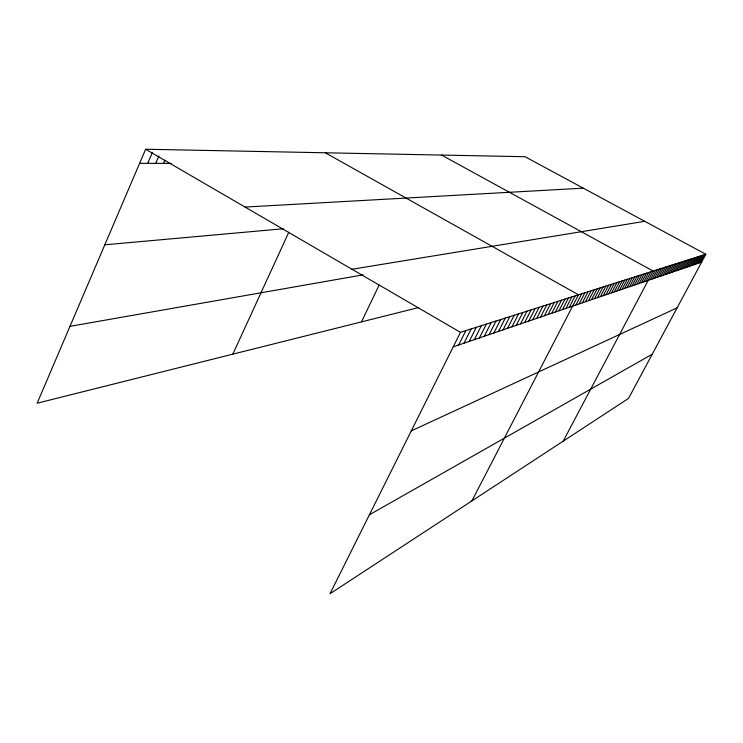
<?xml version="1.0" encoding="UTF-8"?>
<svg xmlns="http://www.w3.org/2000/svg" width="743" height="743" viewBox="0 0 743 743"><rect width="100%" height="100%" fill="white"/><g stroke="black" fill="none" stroke-linecap="round" stroke-linejoin="round"><path stroke-width="1.11" d="M705.85 254.282L460.474 332.335L329.985 593.759L628.522 398.424L705.85 254.282L525.022 156.717L145.628 149.241L37.15 403.217L418.783 307.518M147.736 163.33L152.436 152.38M155.714 163.358L158.909 155.928M163.534 163.376L164.89 160.228M232.819 354.151L288.804 232.243M361.469 321.895L379.125 285.108M458.663 345.003L465.852 330.626M464.004 343.182L471.136 328.945M469.232 341.399L476.3 327.301M474.359 339.653L481.371 325.685M479.374 337.944L486.34 324.106M484.306 336.263L491.207 322.564M489.135 334.61L495.98 321.041M493.872 332.994L500.671 319.555M498.516 331.415L505.259 318.088M503.076 329.855L509.772 316.657M507.553 328.332L514.193 315.246M511.946 326.827L518.54 313.862M516.264 325.36L522.803 312.506M520.499 323.911L526.982 311.178M524.66 322.499L531.096 309.868M528.737 321.106L535.127 308.586M532.759 319.731L539.093 307.323M536.697 318.385L542.994 306.088M540.57 317.066L546.82 304.871M544.378 315.766L550.582 303.673M548.12 314.493L554.287 302.494M551.808 313.23L557.919 301.342M555.42 312.004L561.494 300.2M558.977 310.788L565.005 299.085M562.479 309.59L568.469 297.98M565.925 308.419L571.869 296.903M569.305 307.258L575.212 295.835M471.898 500.903L578.509 294.785L325.295 152.779M575.918 305.011L581.741 293.754M579.15 303.906L584.936 292.742M582.326 302.819L588.066 291.748M585.456 301.751L591.159 290.764M588.53 300.701L594.196 289.798M591.567 299.67L597.196 288.841M594.549 298.649L600.14 287.903M597.493 297.646L603.047 286.984M600.39 296.661L605.907 286.074M603.242 295.686L608.721 285.173M606.056 294.73L611.498 284.29M608.823 293.782L614.238 283.427M611.554 292.853L616.931 282.563M614.238 291.934L619.588 281.718M616.894 291.033L622.207 280.891M619.504 290.141L624.789 280.065M622.086 289.259L627.333 279.257M624.622 288.395L629.841 278.458M627.129 287.541L632.312 277.668M629.6 286.696L634.754 276.898M632.042 285.86L637.16 276.127M634.438 285.043L639.537 275.374M636.816 284.235L641.878 274.631M639.156 283.436L644.181 273.898M641.46 282.646L646.456 273.173M643.735 281.876L648.704 272.458M645.983 281.105L650.924 271.752M563.213 441.156L653.116 271.056L441.556 155.073M650.376 279.609L655.261 270.368M652.53 278.876L657.388 269.7M654.648 278.151L659.478 269.031M656.747 277.436L661.549 268.372M658.818 276.73L663.592 267.721M660.852 276.034L665.607 267.081M662.877 275.347L667.595 266.449M664.864 274.669L669.564 265.827M666.833 273.991L671.505 265.205M668.774 273.331L673.418 264.592M670.697 272.681L675.313 263.997M672.591 272.031L677.189 263.403M674.468 271.39L679.037 262.808M676.316 270.758L680.857 262.233M678.145 270.136L682.668 261.657M679.956 269.523L684.452 261.09M681.74 268.91L686.207 260.524M683.504 268.307L687.953 259.976M685.25 267.712L689.671 259.428M686.978 267.127L691.38 258.88M688.677 266.542L693.061 258.35M690.368 265.966L694.724 257.821M692.03 265.4L696.367 257.301M693.674 264.833L697.993 256.781M695.309 264.285L699.6 256.27M696.915 263.728L701.188 255.759M698.513 263.189L702.757 255.267M700.082 262.651L704.308 254.765M369.392 514.797L652.252 354.188M411.278 430.894L677.114 307.853M453.221 346.86L701.643 262.121M69.981 326.344L362.974 274.873M352.006 269.254L644.766 221.321M104.809 244.809L283.287 228.76M245.051 207.065L583.301 188.165M139.619 163.311L171.206 163.404M145.628 149.241L460.474 332.335"/></g></svg>
